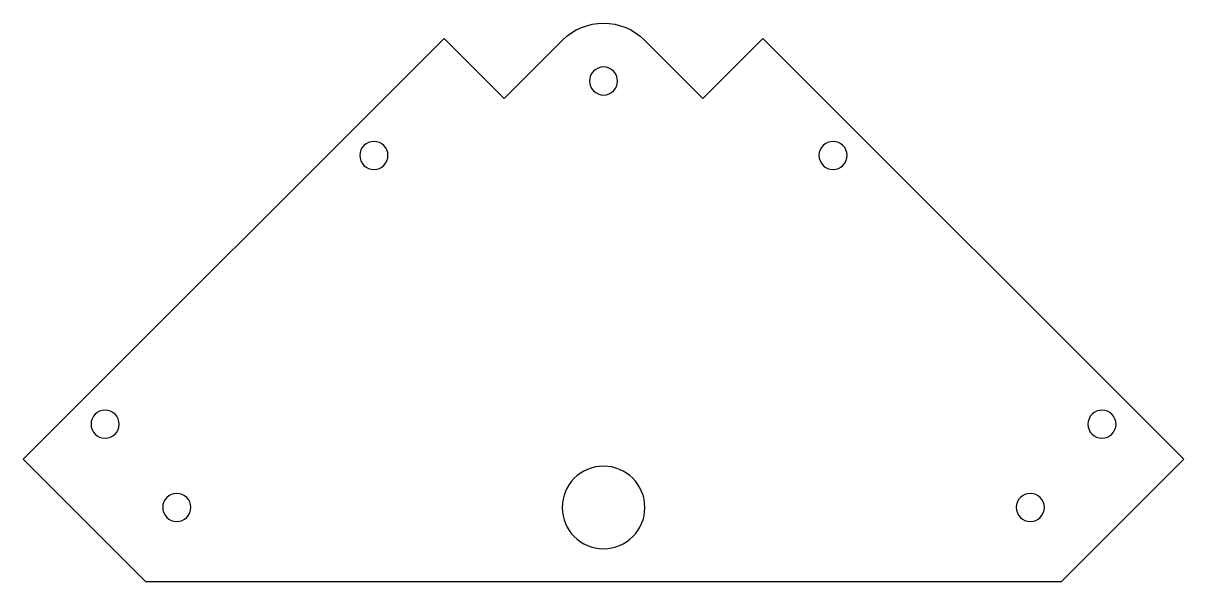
# Model space of a CAD drawing. Header units: millimetres. Extents: x -15 to 126, y 0 to 68.
import ezdxf

# ---------------------------------------------------------------- set-up
doc = ezdxf.new("R2010")
doc.units = ezdxf.units.MM

msp = doc.modelspace()

# ---------------------------------------------------------------- linework, layer by layer
at = {"layer": 'INTERIOR_PROFILES', "extrusion": (0, 0, -1)}
for centre, radius in [((-55.35, 60.62), 1.7), ((-27.58, 51.61), 1.7), ((-83.11, 51.61), 1.7), ((4.94, 19.08), 1.7), ((-115.64, 19.08), 1.7), ((-55.35, 9), 5), ((-3.73, 9), 1.7), ((-106.97, 9), 1.7)]:
    msp.add_circle(centre, radius, dxfattribs=at)
at = {"layer": 'OUTER_PROFILES'}
msp.add_lwpolyline([(43.33, 58.5), (50.4, 65.57, -0.414214), (60.3, 65.57), (67.37, 58.5), (74.62, 65.75), (125.54, 14.84), (110.69, 0), (0, 0), (-14.84, 14.84), (36.07, 65.75)], format="xyb", close=True, dxfattribs=at)

doc.saveas('drawing.dxf')
